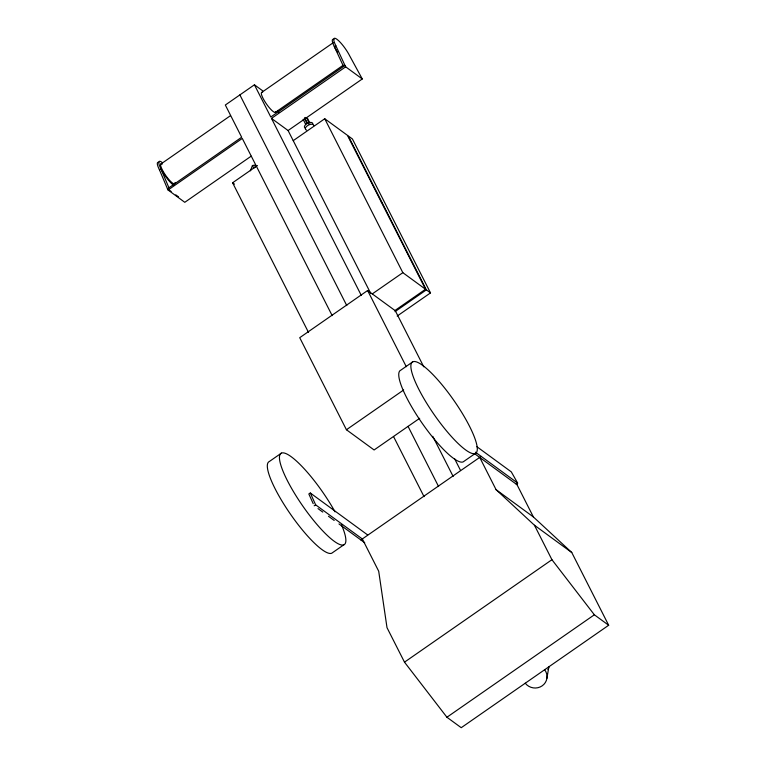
<?xml version="1.0" encoding="UTF-8"?>
<svg xmlns="http://www.w3.org/2000/svg" width="766" height="766" viewBox="0 0 766 766"><rect width="100%" height="100%" fill="white"/><g stroke="black" fill="none" stroke-linecap="round" stroke-linejoin="round"><path stroke-width="1.15" d="M546.914 678.331L548.849 666.755A12.103 11.528 9.5 0 1 547.987 669.647M313.208 503.655L308.832 493.965L310.307 493.007L315.659 504.851L362.366 539.005L378.701 571.216L387.012 627.68L404.496 662.159L446.923 717.244L461.228 727.7L608.673 625.248L571.771 552.525L533.385 516.945L517.031 484.725L517.625 483.049L511.305 471.885L476.892 446.712M250.377 170.828L252.426 165.523L254.58 165.14L255.509 166.988M307.147 118.922L307.587 118.567L309.924 123.163M303.135 119.314L305.471 123.92L307.109 122.579L304.772 117.983M308.746 123.891L307.003 123.096L305.471 123.92M360.882 539.963L481.163 456.383M516.207 484.122L517.625 483.049L475.447 452.199M262.728 90.857L254.427 84.796L225.328 105.019L241.673 137.238L167.476 188.8L168.089 189.997L184.778 202.31L251.171 156.178M261.761 92.37L333.536 42.494M160.678 164.163L230.518 115.637M362.28 78.965L345.677 66.834L271.48 118.395L288.083 130.526L362.28 78.965L349.746 55.966A15.129 3.313 55.2 0 0 337.002 39.344A15.129 3.313 55.2 0 0 335.805 45.644L334.349 46.649L343.522 66.46M171.163 191.49L167.476 188.8L159.433 169.784L160.889 168.779A15.129 3.313 55.2 0 1 161.971 162.325M275.377 112.363L343.283 65.177M335.805 45.644L344.978 65.455L270.781 117.016L254.427 84.796M168.089 189.997L242.286 138.435L332.176 315.611M308.535 332.463L232.596 182.777L257.433 165.523M293.215 140.657L324.746 118.749L347.438 135.333L425.532 289.251L395.141 310.374M423.751 366.809L395.294 310.728L367.623 290.505L299.726 337.691L346.433 429.745L374.105 449.968L419.691 418.284M372.266 293.914L402.839 272.677L425.532 289.251M394.988 311.657L426.365 289.864L430.511 292.899L397.181 316.052M281.419 453.118L269.287 461.544A55.506 12.141 55.2 0 0 289.261 512.416A55.506 12.141 55.2 0 0 331.764 553.205L343.886 544.779M412.845 361.791L400.723 370.217A55.506 12.141 55.2 0 0 420.687 421.089A55.506 12.141 55.2 0 0 463.191 461.869L475.322 453.443A55.506 12.141 55.2 0 0 438.229 380.338A55.506 12.141 55.2 0 0 418.705 389.071A55.506 12.141 55.2 0 0 475.322 453.443M346.433 429.745L403.663 389.98M404.496 662.159L551.932 559.707L534.448 525.237L496.071 489.666L479.736 457.446M446.923 717.244L594.359 614.792L608.673 625.248M314.184 505.809L315.659 504.851M307.003 123.096L304.332 118.337M305.127 117.437L307.587 118.567M381.296 202.071L382.129 202.674M232.596 182.777L234.482 184.166M175.778 194.861L178.545 196.891M474.968 453.96L517.031 484.725M496.071 489.666L533.385 516.945M534.448 525.237L571.771 552.525M310.307 493.007L367.67 534.955M317.995 508.595L322.764 512.081M328.48 516.265L334.196 520.449M338.965 523.934L364.721 542.768M551.932 559.707L594.359 614.792M344.978 65.455L345.677 66.834M430.511 292.899L352.417 138.972L348.262 135.936L426.365 289.864M324.746 118.749L402.839 272.677M307.616 119.841L309.014 122.608M277.886 110.438L278.939 112.516M288.083 130.526L370.773 293.522M454.544 458.623L460.49 470.343M367.623 290.505L406.277 366.694M271.48 118.395L361.293 295.417M432.78 436.323L453.137 476.442M239.882 94.907L346.778 305.586M408.058 426.375L438.583 486.544M393.504 436.486L424.038 496.655M252.426 165.523L253.824 168.29M168.932 187.785L160.889 168.779A15.129 3.313 55.2 0 0 173.643 185.334M544.645 669.733A12.103 11.528 9.5 0 1 542.165 685.848A12.103 11.528 9.5 0 1 525.246 683.215M275.789 111.74A12.103 2.652 55.2 0 1 266.108 103.467A12.103 2.652 55.2 0 1 262.623 92.427M175.021 182.452A12.103 2.652 55.2 0 1 165.619 175.318A12.103 2.652 55.2 0 1 162.268 164.077M337.624 52.26A15.129 3.313 55.2 0 1 333.938 39.411M159.433 169.784A15.129 3.313 55.2 0 1 158.926 162.421M304.945 127.941A4.596 2.403 -26.9 0 1 307.559 123.24A4.596 2.403 -26.9 0 1 312.873 123.929M306.553 130.096A4.596 2.403 -26.9 0 1 307.961 125.365A4.596 2.403 -26.9 0 1 313.811 125.777M341.512 524.882A55.506 12.141 55.2 0 1 315.918 523.226A55.506 12.141 55.2 0 1 281.132 453.271A55.506 12.141 55.2 0 1 335.02 511.822"/></g></svg>
